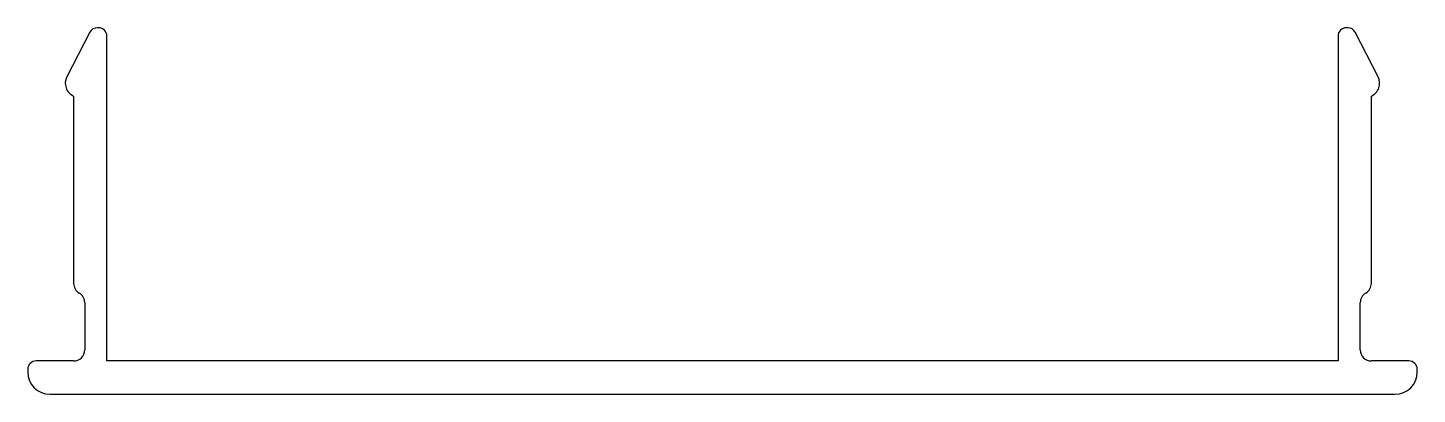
# Model space of a CAD drawing. Extents: x 374.8 to 424.8, y 500 to 513.2.
import ezdxf

# ---------------------------------------------------------------- set-up
doc = ezdxf.new("R2010")
doc.units = 0
doc.layers.get('0').update_dxf_attribs({"linetype": 'CONTINUOUS'})

msp = doc.modelspace()

# ---------------------------------------------------------------- linework, layer by layer
for p, q in [((377.03, 513.062), (376.202, 511.453)), ((377.346, 513.224), (377.297, 513.224)), ((422.296, 513.224), (422.246, 513.224)), ((423.391, 511.453), (422.563, 513.062)), ((377.646, 501.224), (377.646, 512.924)), ((421.946, 512.924), (421.946, 501.224)), ((376.446, 510.766), (376.446, 504.017)), ((423.146, 504.017), (423.146, 510.766)), ((376.846, 503.324), (376.846, 501.624)), ((422.746, 501.624), (422.746, 503.324)), ((376.446, 501.224), (375.096, 501.224)), ((421.946, 501.224), (377.646, 501.224)), ((424.496, 501.224), (423.146, 501.224)), ((374.796, 500.924), (374.796, 500.824)), ((424.796, 500.824), (424.796, 500.924)), ((375.596, 500.024), (423.996, 500.024))]:
    msp.add_line(p, q)
for centre, radius, start, end in [((377.297, 512.924), 0.3, 90, 152.7538), ((377.346, 512.924), 0.3, 0, 90), ((422.246, 512.924), 0.3, 90, 180), ((422.296, 512.924), 0.3, 27.2462, 90), ((376.646, 511.224), 0.5, 152.7538, 246.4218), ((422.946, 511.224), 0.5, 293.5782, 27.2462), ((376.846, 504.017), 0.4, 180, 240), ((422.746, 504.017), 0.4, 300, 0), ((376.446, 503.324), 0.4, 0, 60), ((423.146, 503.324), 0.4, 120, 180), ((376.446, 501.624), 0.4, 270, 0), ((423.146, 501.624), 0.4, 180, 270), ((375.096, 500.924), 0.3, 90, 180), ((424.496, 500.924), 0.3, 0, 90), ((375.596, 500.824), 0.8, 180, 270), ((423.996, 500.824), 0.8, 270, 360)]:
    msp.add_arc(centre, radius, start, end)

doc.saveas('drawing.dxf')
